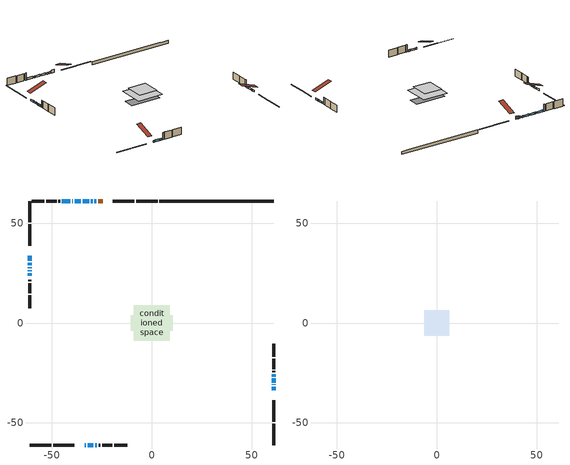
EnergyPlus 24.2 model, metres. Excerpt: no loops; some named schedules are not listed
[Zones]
conditioned space
 floor adiabatic (AdiabaticFloorConstruction): -8.93,-8.93 -8.93,8.93 8.93,8.93 8.93,-8.93 z2.74
 floor foundation (Slab1 construction): -10.55,-3.78 -10.55,3.78 10.55,3.78 10.55,-3.78 z-1.83
 wall outside (RimJoist1 construction): 2.9,61.13 -7.84,61.13 / -61.13,-61.13 -50.39,-61.13 / -61.13,61.13 -61.13,50.39 / 61.13,-61.13 61.13,-50.39 z0.3:0.6
 wall outside (RimJoist2 construction): -8.77,61.13 -19.51,61.13 / -49.46,-61.13 -38.72,-61.13 / -61.13,49.46 -61.13,38.72 / 61.13,-49.46 61.13,-38.72 z0.3:0.6
 wall outside (AdiabaticWallConstruction 1): -24.61,61.13 -26.93,61.13 z0.3:2.33
 wall outside (AdiabaticWallConstruction): -33.62,-61.13 -32.98,-61.13 / -27.86,61.13 -28.72,61.13 / -32.05,-61.13 -29.2,-61.13 / -61.13,33.62 -61.13,31.08 / -61.13,30.15 -61.13,28.88 / -61.13,27.95 -61.13,27.38 / 61.13,-33.62 61.13,-31.9 / -29.64,61.13 -30.5,61.13 / -31.43,61.13 -34.61,61.13 / -35.54,61.13 -38.59,61.13 / -28.27,-61.13 -27.5,-61.13 / -61.13,26.45 -61.13,25.88 / -61.13,24.95 -61.13,23.68 / 61.13,-30.98 61.13,-30.8 / 61.13,-29.87 61.13,-27.75 / -39.52,61.13 -39.87,61.13 / -61.13,22.75 -61.13,22.57 / 61.13,-26.82 61.13,-25.68 / -40.8,61.13 -45.04,61.13 z0.3:1.52
 wall outside (Wall1 construction): -45.96,61.13 -46.73,61.13 / -26.58,-61.13 -25.81,-61.13 / -61.13,21.64 -61.13,20.88 / 61.13,-24.75 61.13,-23.98 z0.3:5.18
 wall outside (Wall2 construction): -47.66,61.13 -52.82,61.13 / -24.88,-61.13 -19.72,-61.13 / -61.13,19.95 -61.13,14.79 / 61.13,-23.05 61.13,-17.9 z0.3:5.18
 wall outside (Wall3 construction): -53.75,61.13 -60.2,61.13 / -18.8,-61.13 -12.34,-61.13 / -61.13,13.86 -61.13,7.41 / 61.13,-16.97 61.13,-10.51 z0.3:5.18
 wall foundation (FoundationWall1 construction): 3.83,61.13,-1.83 3.83,61.13,0.3 55.4,61.13,0.3 55.4,61.13,0.15 61.13,61.13,0.15 61.13,61.13,-1.83
 window (WindowConstruction 15): -33.62,-61.13 -32.98,-61.13 z0.3:1.52
 window (WindowConstruction 3): -27.86,61.13 -28.72,61.13 z0.3:1.52
 window (WindowConstruction 4): -32.05,-61.13 -29.2,-61.13 z0.3:1.52
 window (WindowConstruction 5): -61.13,33.62 -61.13,31.08 z0.3:1.52
 window (WindowConstruction 6): -61.13,30.15 -61.13,28.88 z0.3:1.52
 window (WindowConstruction 7): -61.13,27.95 -61.13,27.38 z0.3:1.52
 window (WindowConstruction 8): 61.13,-33.62 61.13,-31.9 z0.3:1.52
 window (WindowConstruction 9): -29.65,61.13 -30.5,61.13 z0.3:1.52
 window (WindowConstruction 10): -31.43,61.13 -34.61,61.13 z0.3:1.52
 window (WindowConstruction 11): -35.54,61.13 -38.59,61.13 z0.3:1.52
 window (WindowConstruction 12): -28.27,-61.13 -27.51,-61.13 z0.3:1.52
 window (WindowConstruction 13): -61.13,26.45 -61.13,25.88 z0.3:1.52
 window (WindowConstruction 14): -61.13,24.95 -61.13,23.68 z0.3:1.52
 window (WindowConstruction 16): 61.13,-30.97 61.13,-30.8 z0.3:1.52
 window (WindowConstruction): 61.13,-29.87 61.13,-27.75 z0.3:1.52
 window (WindowConstruction 17): -39.52,61.13 -39.87,61.13 z0.3:1.52
 window (WindowConstruction 18): -61.13,22.75 -61.13,22.57 z0.3:1.52
 window (WindowConstruction 1): 61.13,-26.82 61.13,-25.68 z0.3:1.52
 window (WindowConstruction 2): -40.8,61.13 -45.04,61.13 z0.3:1.52
 door (Door): -24.61,61.13 -26.93,61.13 z0.3:2.33
 ceiling adiabatic (AdiabaticFloorConstruction): 8.93,-8.93 8.93,8.93 -8.93,8.93 -8.93,-8.93 z2.74
attic - vented
 floor to conditioned space (Floor1 construction Reversed): -6.31,-6.31 -6.31,6.31 6.31,6.31 6.31,-6.31 z5.18
 roof outside (Roof1 construction): -23.68,61.13,5.18 -23.68,48.83,9.28 -20.44,48.83,9.28 -20.44,61.13,5.18; -34.55,-61.13,5.18 -34.55,-48.83,9.28 -37.79,-48.83,9.28 -37.79,-61.13,5.18; -61.13,34.55,5.18 -48.83,34.55,9.28 -48.83,37.79,9.28 -61.13,37.79,5.18; 61.13,-34.55,5.18 48.83,-34.55,9.28 48.83,-37.79,9.28 61.13,-37.79,5.18
[Building]
Building 1: Terrain=Suburbs
[Site:Location]
Toronto City Centre_ON: Latitude {deg}=43.63; Longitude {deg}=-79.39; Time Zone {hr}=-5; Elevation {m}=77; Keep Site Location Information=Yes
[Site:GroundTemperature:Shallow]
5.01852, 3.26908, 3.12898, 3.95918, 7.29196, 10.6092, 13.4851, 15.3069, 15.4617, 13.9799, 11.1774, 7.9619
[Site:WaterMainsTemperature]
Calculation Method=Schedule; Temperature Schedule=mains temperature schedule
[Material] Roughness=Rough; Thermal Absorptance=0.9
Name | Thickness {m} | Conductivity {W/m-K} | Density {kg/m3} | Specific Heat {J/kg-K} | Solar Absorptance | Visible Absorptance
asphalt or fiberglass shingles | 0.00635 | 0.162714 | 1121.4 | 1465.45 | 0.4 | 0.4
ceiling loosefill ins | 0.169333 | 0.0480833 | 16.02 | 1046.75 | 0.7 | 0.7
ceiling stud and cavity | 0.1397 | 0.107503 | 65.682 | 1177.47 | 0.7 | 0.7
concrete 4.0 in. | 0.1016 | 1.803125 | 2242.8 | 837.4 | 0.7 | 0.7
concrete 8.0 in. | 0.2032 | 1.803125 | 2242.8 | 837.4 | 0.7 | 0.7
door material | 0.04445 | 0.053851 | 512.64 | 1214.23 | 0.7 | 0.7
exterior vertical ins | 0.0457286 | 0.029427 | 32.04 | 1214.23 | 0.7 | 0.7
floor covering | 0.0127 | 0.0433444 | 54.468 | 1339.84 | 0.6 | 0.6
floor rigid ins; wall rigid ins | 0.512978 | 0.029427 | 32.04 | 1214.23 | 0.7 | 0.7
floor stud and cavity | 0.1397 | 1.75129 | 37.0049 | 1207.88 | 0.7 | 0.7
furniture material conditioned space 1 | 0.1524 | 0.115458 | 640.8 | 1214.23 | 0.6 | 0.6
gypsum board | 0.0127 | 0.160291 | 801 | 837.4 | 0.6 | 0.6
gypsum board 1 | 0.0127 | 0.160291 | 801 | 837.4 | 0.7 | 0.7
osb sheathing 0.5 in. | 0.0127 | 0.115458 | 512.64 | 1214.23 | 0.7 | 0.7
osb sheathing 0.75 in. | 0.01905 | 0.115458 | 512.64 | 1214.23 | 0.7 | 0.7
osb sheathing 2.0 in. | 0.0508 | 0.115458 | 512.64 | 1214.23 | 0.7 | 0.7
rim joist rigid ins | 0.051816 | 0.029427 | 32.04 | 1214.23 | 0.7 | 0.7
rim joist stud and cavity | 0.0508 | 0.0451784 | 125.044 | 1163.47 | 0.6 | 0.6
rim joist stud and cavity 1 | 0.0508 | 0.0402046 | 125.044 | 1163.47 | 0.6 | 0.6
wall stud and cavity | 0.1397 | 0.0823866 | 139.0536 | 1170.24 | 0.7 | 0.7
wall stud and cavity 1 | 0.1397 | 0.0807926 | 139.0536 | 1170.24 | 0.7 | 0.7
wall stud and cavity 2 | 0.0889 | 0.380278 | 52.3479 | 1209.89 | 0.7 | 0.7
wall stud and cavity 3 | 0.0889 | 0.391764 | 83.0341 | 1211.67 | 0.7 | 0.7
wood siding | 0.0254 | 0.102417 | 544.68 | 1172.36 | 0.4 | 0.4
wood siding 1; wood siding 2; wood siding 3 | 0.0254 | 0.102417 | 544.68 | 1172.36 | 0.7 | 0.7
[WindowMaterial:SimpleGlazingSystem]
Name | U-Factor {W/m2-K} | Solar Heat Gain Coefficient
WindowMaterial | 2.27461 | 0.55
WindowMaterial 1 | 2.39384 | 0.5
WindowMaterial 10 | 3.19501 | 0.31
WindowMaterial 2 | 2.31322 | 0.54
WindowMaterial 3 | 2.29164 | 0.54
WindowMaterial 4 | 2.21896 | 0.58
WindowMaterial 5 | 2.24962 | 0.56
WindowMaterial 6 | 2.20761 | 0.58
WindowMaterial 7 | 2.197386 | 0.59
WindowMaterial 8 | 2.515354 | 0.45
WindowMaterial 9 | 6.83007 | 0.72
[Construction]
AdiabaticFloorConstruction: floor stud and cavity, floor rigid ins, osb sheathing 0.75 in., floor covering
AdiabaticWallConstruction: wood siding 2, wall rigid ins, wall stud and cavity 2, gypsum board
AdiabaticWallConstruction 1: wood siding 3, wall rigid ins, wall stud and cavity 2, gypsum board
Door: door material
Floor1 construction Reversed: gypsum board, ceiling stud and cavity, ceiling loosefill ins
FoundationWall1 construction: concrete 8.0 in., gypsum board 1
furniture construction conditioned space 1: furniture material conditioned space 1
PartitionWallConstruction: gypsum board, wall stud and cavity 3, gypsum board
RimJoist1 construction: wood siding 1, osb sheathing 2.0 in., rim joist stud and cavity
RimJoist2 construction: wood siding 1, rim joist rigid ins, osb sheathing 2.0 in., rim joist stud and cavity 1
Roof1 construction: asphalt or fiberglass shingles
Slab1 construction: concrete 4.0 in.
Wall1 construction: wood siding, osb sheathing 0.5 in., wall stud and cavity, gypsum board
Wall2 construction; Wall3 construction: wood siding, osb sheathing 0.5 in., wall stud and cavity 1, gypsum board
WindowConstruction; WindowConstruction 2: WindowMaterial
WindowConstruction 1; WindowConstruction 13; WindowConstruction 7; WindowConstruction 8: WindowMaterial 1
WindowConstruction 10: WindowMaterial 6
WindowConstruction 11: WindowMaterial 7
WindowConstruction 12: WindowMaterial 8
WindowConstruction 14; WindowConstruction 6: WindowMaterial 5
WindowConstruction 15: WindowMaterial 9
WindowConstruction 16; WindowConstruction 17; WindowConstruction 18: WindowMaterial 10
WindowConstruction 3; WindowConstruction 9: WindowMaterial 2
WindowConstruction 4: WindowMaterial 3
WindowConstruction 5: WindowMaterial 4
[Zone] Multiplier=1; Part of Total Floor Area=Yes
Name | Volume {m3}
attic - vented | 106.087
conditioned space | 1195.4
[Space]
Name | Zone | Volume {m3}
attic - vented 1 | attic - vented | 106.087
conditioned space 1 | conditioned space | 1195.4
[ZoneInfiltration:EffectiveLeakageArea]
infil attic - vented 1: Zone or Space=attic - vented 1; Schedule=Always On Discrete; Effective Air Leakage Area {cm2}=6712.42; Stack Coefficient=0.000285059; Wind Coefficient=1.14074e-05
[ZoneMixing]
whole house fan mix: Zone or Space=attic - vented; Schedule=Always On Continuous; Design Flow Rate Calculation Method=Flow/Zone; Design Flow Rate {m3/s}=0; Source Zone or Space=conditioned space
[SurfaceProperty:ExposedFoundationPerimeter]
Slab1: Exposed Perimeter Calculation Method=TotalExposedPerimeter; Total Exposed Perimeter {m}=57.302
[InternalMass] Zone or ZoneList=conditioned space; Space or SpaceList=conditioned space 1
Name | Construction | Surface Area {m2}
furniture mass conditioned space 1 | furniture construction conditioned space 1 | 191.292
partition wall mass | PartitionWallConstruction | 478.23
[Lights]
interior lighting: Zone or ZoneList or Space or SpaceList=conditioned space 1; Schedule=interior lighting schedule; Design Level Calculation Method=LightingLevel; Lighting Level {W}=343.2; Return Air Fraction=0; Fraction Radiant=0.6; Fraction Visible=0.2; Fraction Replaceable=1
[People]
occupants: Zone or ZoneList or Space or SpaceList=conditioned space 1; Number of People Schedule=occupants schedule; Number of People Calculation Method=People; Number of People=3; Fraction Radiant=0.314171; Sensible Heat Fraction=0.56303; Activity Level Schedule=occupants activity schedule; Carbon Dioxide Generation Rate {m3/s-W}=0; Enable ASHRAE 55 Comfort Warnings=No; Mean Radiant Temperature Calculation Type=EnclosureAveraged
[ElectricEquipment] Zone or ZoneList or Space or SpaceList=conditioned space 1; Design Level Calculation Method=EquipmentLevel
Name | Schedule | Design Level {W} | Fraction Latent | Fraction Radiant | Fraction Lost
clothes dryer | clothes dryer schedule | 140.772 | 0.015 | 0.081 | 0.85
clothes washer | clothes washer schedule | 32.1985 | 0.03 | 0.162 | 0.7
cooking range | cooking range schedule | 215.147 | 0.08 | 0.432 | 0.2
dishwasher | dishwasher schedule | 66.8632 | 0.3 | 0.18 | 0.4
fridge | fridge schedule | 72.9452 | 0 | 0.6 | 0
mech vent bath fan 0 | mech vent bath fan 0 schedule | 50.2 | 0 | 0 | 1
mech vent house fan | mech vent house fan schedule | 0 | 0 | 0 | 1
mech vent house fan cfis | mech vent house fan cfis schedule | 0 | 0 | 0 | 0
mech vent range fan 0 | mech vent range fan 0 schedule | 57 | 0 | 0 | 1
misc plug loads | misc plug loads schedule | 494.7 | 0.045 | 0.513 | 0.1
whole house fan | Always On Discrete | 0 | 0 | 0 | 1
[OtherEquipment] Zone or ZoneList or Space or SpaceList=conditioned space 1; Design Level Calculation Method=EquipmentLevel
Name | Fuel Type | Schedule | Design Level {W} | Fraction Latent | Fraction Radiant | Fraction Lost
clothes dryer 1 | Electricity | clothes dryer schedule | 0 | 0.015 | 0.081 | 0.85
cooking range 1 | Electricity | cooking range schedule | 0 | 0.08 | 0.432 | 0.2
general water use latent | None | general water use schedule | 62.594 | 1 | 0 | 0
general water use sensible | None | general water use schedule | -61.6891 | 0 | 0.6 | 0
mech vent house fan latent load | None | Always On Discrete | 0 | 1 | 0 | 0
mech vent house fan sensible load | None | Always On Discrete | 0 | 0 | 0 | 0
water heater energy adjustment1 | NaturalGas | Always On Discrete | 0.01 | 0 | 0 | 1
[ZoneInfiltration:DesignFlowRate] Zone or ZoneList or Space or SpaceList=conditioned space 1; Schedule=Always On Discrete; Design Flow Rate Calculation Method=Flow/Zone; Design Flow Rate {m3/s}=0
infil flow; natural vent flow; whole house fan flow
[AvailabilityManager:Scheduled]
central ac and furnace airloop Availability Manager: Schedule=Always On Discrete
[Foundation:Kiva]
Foundation Kiva 1: Initial Indoor Air Temperature {C}=18; Wall Height Above Grade {m}=0.300015; Wall Depth Below Slab {m}=0.2032; Custom Block Material Name 1=exterior vertical ins; Custom Block Depth 1 {m}=2.13; Custom Block X Position 1 {m}=0.2159; Custom Block Z Position 1 {m}=0
[Foundation:Kiva:Settings]
Soil Conductivity {W/m-K}=0.849921; Soil Density {kg/m3}=1842.3; Soil Specific Heat {J/kg-K}=418.7; Ground Solar Absorptivity=0.9; Ground Thermal Absorptivity=0.9; Ground Surface Roughness {m}=0.03; Far-Field Width {m}=40; Deep-Ground Boundary Condition=ZeroFlux; Deep-Ground Depth {m}=40; Minimum Cell Dimension {m}=0.2; Maximum Cell Growth Coefficient=3; Simulation Timestep=Timestep
[Exterior:Lights]
exterior lighting: Schedule=exterior lighting schedule; Design Level {W}=75.6
[EnergyManagementSystem:GlobalVariable]
central_ac_and_furnace_airloop_Fan_RTF
infil_program_Qfan
infil_program_Qinf
natural_vent_program_Qnv
natural_vent_program_Qwhf
[EnergyManagementSystem:Sensor]
Name | Output:Variable or Output:Meter Index Key | Output:Variable or Output:Meter
airflow_gain | infil flow | Infiltration Sensible Heat Gain Energy
airflow_gain_1 | natural vent flow | Infiltration Sensible Heat Gain Energy
airflow_gain_2 | whole house fan flow | Infiltration Sensible Heat Gain Energy
airflow_loss | infil flow | Infiltration Sensible Heat Loss Energy
airflow_loss_1 | natural vent flow | Infiltration Sensible Heat Loss Energy
airflow_loss_2 | whole house fan flow | Infiltration Sensible Heat Loss Energy
clg_load_cond |  | Cooling:EnergyTransfer:Zone:CONDITIONED SPACE
clg_sp_s; clg_sp_s_1 | cooling setpoint | Schedule Value
clothes_dryer_exhaust_0_sch_s | clothes dryer exhaust 0 schedule | Schedule Value
cool_season | cooling season schedule | Schedule Value
htg_load_cond |  | Heating:EnergyTransfer:Zone:CONDITIONED SPACE
htg_sp_s; htg_sp_s_1 | heating setpoint | Schedule Value
ig_ee_conv | clothes dryer | Electric Equipment Convective Heating Energy
ig_ee_conv_2 | cooking range | Electric Equipment Convective Heating Energy
ig_ee_conv_4 | fridge | Electric Equipment Convective Heating Energy
ig_ee_conv_5 | misc plug loads | Electric Equipment Convective Heating Energy
ig_ee_conv_6 | whole house fan | Electric Equipment Convective Heating Energy
ig_ee_rad | clothes dryer | Electric Equipment Radiant Heating Energy
ig_ee_rad_2 | cooking range | Electric Equipment Radiant Heating Energy
ig_ee_rad_4 | fridge | Electric Equipment Radiant Heating Energy
ig_ee_rad_5 | misc plug loads | Electric Equipment Radiant Heating Energy
ig_ee_rad_6 | whole house fan | Electric Equipment Radiant Heating Energy
ig_lgt_conv | interior lighting | Lights Convective Heating Energy
ig_lgt_rad | interior lighting | Lights Radiant Heating Energy
ig_lgt_vis | interior lighting | Lights Visible Radiation Heating Energy
ig_oe_conv | clothes dryer 1 | Other Equipment Convective Heating Energy
ig_oe_conv_1 | cooking range 1 | Other Equipment Convective Heating Energy
ig_oe_conv_2 | general water use latent | Other Equipment Convective Heating Energy
ig_oe_conv_3 | general water use sensible | Other Equipment Convective Heating Energy
ig_oe_conv_4 | water heater energy adjustment1 | Other Equipment Convective Heating Energy
ig_oe_rad | clothes dryer 1 | Other Equipment Radiant Heating Energy
ig_oe_rad_1 | cooking range 1 | Other Equipment Radiant Heating Energy
ig_oe_rad_2 | general water use latent | Other Equipment Radiant Heating Energy
ig_oe_rad_3 | general water use sensible | Other Equipment Radiant Heating Energy
ig_oe_rad_4 | water heater energy adjustment1 | Other Equipment Radiant Heating Energy
ig_ppl_conv | occupants | People Convective Heating Energy
ig_ppl_rad | occupants | People Radiant Heating Energy
im_conv | furniture mass conditioned space 1 | Surface Inside Face Convection Heat Gain Energy
im_conv_1 | partition wall mass | Surface Inside Face Convection Heat Gain Energy
im_ig | furniture mass conditioned space 1 | Surface Inside Face Internal Gains Radiation Heat Gain Energy
im_ig_1 | partition wall mass | Surface Inside Face Internal Gains Radiation Heat Gain Energy
im_lgt | furniture mass conditioned space 1 | Surface Inside Face Lights Radiation Heat Gain Energy
im_lgt_1 | partition wall mass | Surface Inside Face Lights Radiation Heat Gain Energy
im_sol | furniture mass conditioned space 1 | Surface Inside Face Solar Radiation Heat Gain Energy
im_sol_1 | partition wall mass | Surface Inside Face Solar Radiation Heat Gain Energy
im_surf | furniture mass conditioned space 1 | Surface Inside Face Net Surface Thermal Radiation Heat Gain Energy
im_surf_1 | partition wall mass | Surface Inside Face Net Surface Thermal Radiation Heat Gain Energy
mech_vent_bath_fan_0_sch_s | mech vent bath fan 0 schedule | Schedule Value
mech_vent_range_fan_0_sch_s | mech vent range fan 0 schedule | Schedule Value
mv_conv | mech vent bath fan 0 | Electric Equipment Convective Heating Energy
mv_conv_1 | mech vent house fan | Electric Equipment Convective Heating Energy
mv_conv_2 | mech vent house fan cfis | Electric Equipment Convective Heating Energy
mv_conv_3 | mech vent range fan 0 | Electric Equipment Convective Heating Energy
mv_conv_4 | mech vent house fan latent load | Other Equipment Convective Heating Energy
mv_conv_5 | mech vent house fan sensible load | Other Equipment Convective Heating Energy
mv_rad | mech vent bath fan 0 | Electric Equipment Radiant Heating Energy
mv_rad_1 | mech vent house fan | Electric Equipment Radiant Heating Energy
mv_rad_2 | mech vent house fan cfis | Electric Equipment Radiant Heating Energy
mv_rad_3 | mech vent range fan 0 | Electric Equipment Radiant Heating Energy
mv_rad_4 | mech vent house fan latent load | Other Equipment Radiant Heating Energy
mv_rad_5 | mech vent house fan sensible load | Other Equipment Radiant Heating Energy
natural_vent_s | natural vent schedule | Schedule Value
out_pb_s |  | Site Outdoor Air Barometric Pressure
out_wt_s |  | Site Outdoor Air Humidity Ratio
site_vw_s |  | Site Wind Speed
ss_back_out | Window1 | Surface Window Shortwave from Zone Back Out Window Heat Transfer Rate
ss_back_out_1 | Window11 | Surface Window Shortwave from Zone Back Out Window Heat Transfer Rate
ss_back_out_10 | Window25 | Surface Window Shortwave from Zone Back Out Window Heat Transfer Rate
ss_back_out_11 | Window27 | Surface Window Shortwave from Zone Back Out Window Heat Transfer Rate
ss_back_out_12 | Window28 | Surface Window Shortwave from Zone Back Out Window Heat Transfer Rate
ss_back_out_13 | Window29 | Surface Window Shortwave from Zone Back Out Window Heat Transfer Rate
ss_back_out_14 | Window3 | Surface Window Shortwave from Zone Back Out Window Heat Transfer Rate
ss_back_out_15 | Window30 | Surface Window Shortwave from Zone Back Out Window Heat Transfer Rate
ss_back_out_16 | Window32 | Surface Window Shortwave from Zone Back Out Window Heat Transfer Rate
ss_back_out_17 | Window5 | Surface Window Shortwave from Zone Back Out Window Heat Transfer Rate
ss_back_out_18 | Window7 | Surface Window Shortwave from Zone Back Out Window Heat Transfer Rate
ss_back_out_2 | Window12 | Surface Window Shortwave from Zone Back Out Window Heat Transfer Rate
ss_back_out_3 | Window15 | Surface Window Shortwave from Zone Back Out Window Heat Transfer Rate
ss_back_out_4 | Window16 | Surface Window Shortwave from Zone Back Out Window Heat Transfer Rate
ss_back_out_5 | Window17 | Surface Window Shortwave from Zone Back Out Window Heat Transfer Rate
ss_back_out_6 | Window18 | Surface Window Shortwave from Zone Back Out Window Heat Transfer Rate
ss_back_out_7 | Window21 | Surface Window Shortwave from Zone Back Out Window Heat Transfer Rate
ss_back_out_8 | Window22 | Surface Window Shortwave from Zone Back Out Window Heat Transfer Rate
ss_back_out_9 | Window24 | Surface Window Shortwave from Zone Back Out Window Heat Transfer Rate
ss_conv | Door1 | Surface Inside Face Convection Heat Gain Energy
ss_conv_1 | Window1 | Surface Inside Face Convection Heat Gain Energy
ss_conv_10 | Window24 | Surface Inside Face Convection Heat Gain Energy
ss_conv_11 | Window25 | Surface Inside Face Convection Heat Gain Energy
ss_conv_12 | Window27 | Surface Inside Face Convection Heat Gain Energy
ss_conv_13 | Window28 | Surface Inside Face Convection Heat Gain Energy
ss_conv_14 | Window29 | Surface Inside Face Convection Heat Gain Energy
ss_conv_15 | Window3 | Surface Inside Face Convection Heat Gain Energy
ss_conv_16 | Window30 | Surface Inside Face Convection Heat Gain Energy
ss_conv_17 | Window32 | Surface Inside Face Convection Heat Gain Energy
ss_conv_18 | Window5 | Surface Inside Face Convection Heat Gain Energy
ss_conv_19 | Window7 | Surface Inside Face Convection Heat Gain Energy
ss_conv_2 | Window11 | Surface Inside Face Convection Heat Gain Energy
ss_conv_3 | Window12 | Surface Inside Face Convection Heat Gain Energy
ss_conv_4 | Window15 | Surface Inside Face Convection Heat Gain Energy
ss_conv_5 | Window16 | Surface Inside Face Convection Heat Gain Energy
ss_conv_6 | Window17 | Surface Inside Face Convection Heat Gain Energy
ss_conv_7 | Window18 | Surface Inside Face Convection Heat Gain Energy
ss_conv_8 | Window21 | Surface Inside Face Convection Heat Gain Energy
ss_conv_9 | Window22 | Surface Inside Face Convection Heat Gain Energy
ss_ig | Door1 | Surface Inside Face Internal Gains Radiation Heat Gain Energy
ss_ig_1 | Window1 | Surface Inside Face Internal Gains Radiation Heat Gain Energy
ss_ig_10 | Window24 | Surface Inside Face Internal Gains Radiation Heat Gain Energy
ss_ig_11 | Window25 | Surface Inside Face Internal Gains Radiation Heat Gain Energy
ss_ig_12 | Window27 | Surface Inside Face Internal Gains Radiation Heat Gain Energy
ss_ig_13 | Window28 | Surface Inside Face Internal Gains Radiation Heat Gain Energy
ss_ig_14 | Window29 | Surface Inside Face Internal Gains Radiation Heat Gain Energy
ss_ig_15 | Window3 | Surface Inside Face Internal Gains Radiation Heat Gain Energy
ss_ig_16 | Window30 | Surface Inside Face Internal Gains Radiation Heat Gain Energy
ss_ig_17 | Window32 | Surface Inside Face Internal Gains Radiation Heat Gain Energy
ss_ig_18 | Window5 | Surface Inside Face Internal Gains Radiation Heat Gain Energy
ss_ig_19 | Window7 | Surface Inside Face Internal Gains Radiation Heat Gain Energy
ss_ig_2 | Window11 | Surface Inside Face Internal Gains Radiation Heat Gain Energy
ss_ig_3 | Window12 | Surface Inside Face Internal Gains Radiation Heat Gain Energy
ss_ig_4 | Window15 | Surface Inside Face Internal Gains Radiation Heat Gain Energy
ss_ig_5 | Window16 | Surface Inside Face Internal Gains Radiation Heat Gain Energy
ss_ig_6 | Window17 | Surface Inside Face Internal Gains Radiation Heat Gain Energy
ss_ig_7 | Window18 | Surface Inside Face Internal Gains Radiation Heat Gain Energy
ss_ig_8 | Window21 | Surface Inside Face Internal Gains Radiation Heat Gain Energy
ss_ig_9 | Window22 | Surface Inside Face Internal Gains Radiation Heat Gain Energy
ss_lgt | Door1 | Surface Inside Face Lights Radiation Heat Gain Energy
ss_sol | Door1 | Surface Inside Face Solar Radiation Heat Gain Energy
ss_surf | Door1 | Surface Inside Face Net Surface Thermal Radiation Heat Gain Energy
ss_surf_1 | Window1 | Surface Inside Face Net Surface Thermal Radiation Heat Gain Energy
ss_surf_10 | Window24 | Surface Inside Face Net Surface Thermal Radiation Heat Gain Energy
ss_surf_11 | Window25 | Surface Inside Face Net Surface Thermal Radiation Heat Gain Energy
ss_surf_12 | Window27 | Surface Inside Face Net Surface Thermal Radiation Heat Gain Energy
ss_surf_13 | Window28 | Surface Inside Face Net Surface Thermal Radiation Heat Gain Energy
ss_surf_14 | Window29 | Surface Inside Face Net Surface Thermal Radiation Heat Gain Energy
ss_surf_15 | Window3 | Surface Inside Face Net Surface Thermal Radiation Heat Gain Energy
ss_surf_16 | Window30 | Surface Inside Face Net Surface Thermal Radiation Heat Gain Energy
ss_surf_17 | Window32 | Surface Inside Face Net Surface Thermal Radiation Heat Gain Energy
ss_surf_18 | Window5 | Surface Inside Face Net Surface Thermal Radiation Heat Gain Energy
ss_surf_19 | Window7 | Surface Inside Face Net Surface Thermal Radiation Heat Gain Energy
ss_surf_2 | Window11 | Surface Inside Face Net Surface Thermal Radiation Heat Gain Energy
ss_surf_3 | Window12 | Surface Inside Face Net Surface Thermal Radiation Heat Gain Energy
ss_surf_4 | Window15 | Surface Inside Face Net Surface Thermal Radiation Heat Gain Energy
ss_surf_5 | Window16 | Surface Inside Face Net Surface Thermal Radiation Heat Gain Energy
ss_surf_6 | Window17 | Surface Inside Face Net Surface Thermal Radiation Heat Gain Energy
ss_surf_7 | Window18 | Surface Inside Face Net Surface Thermal Radiation Heat Gain Energy
ss_surf_8 | Window21 | Surface Inside Face Net Surface Thermal Radiation Heat Gain Energy
ss_surf_9 | Window22 | Surface Inside Face Net Surface Thermal Radiation Heat Gain Energy
ss_trans_in | Window1 | Surface Window Transmitted Solar Radiation Rate
ss_trans_in_1 | Window11 | Surface Window Transmitted Solar Radiation Rate
ss_trans_in_10 | Window25 | Surface Window Transmitted Solar Radiation Rate
ss_trans_in_11 | Window27 | Surface Window Transmitted Solar Radiation Rate
ss_trans_in_12 | Window28 | Surface Window Transmitted Solar Radiation Rate
ss_trans_in_13 | Window29 | Surface Window Transmitted Solar Radiation Rate
ss_trans_in_14 | Window3 | Surface Window Transmitted Solar Radiation Rate
ss_trans_in_15 | Window30 | Surface Window Transmitted Solar Radiation Rate
ss_trans_in_16 | Window32 | Surface Window Transmitted Solar Radiation Rate
